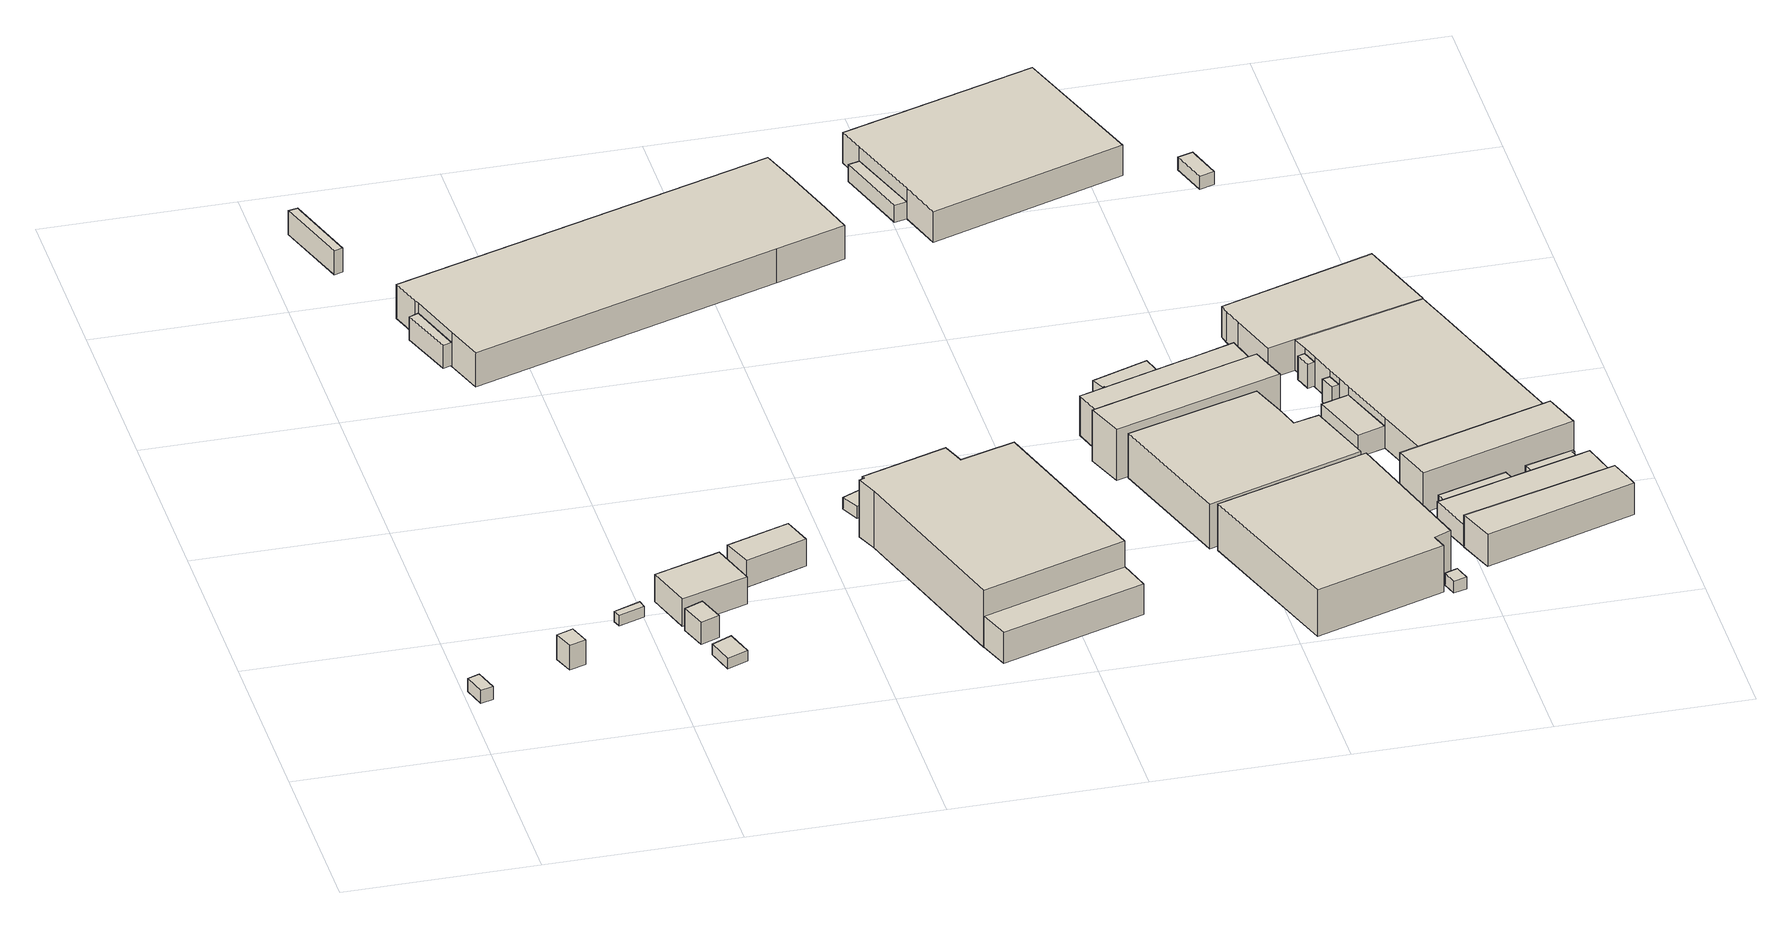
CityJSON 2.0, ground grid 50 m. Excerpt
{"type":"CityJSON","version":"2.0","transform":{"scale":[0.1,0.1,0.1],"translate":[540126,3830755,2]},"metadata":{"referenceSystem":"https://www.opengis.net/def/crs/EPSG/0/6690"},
"CityObjects":{
"building1":{"type":"Building","attributes":{"計測周辺長":19.62,"1/2500図郭":93,"区名":"住之江区","町丁目名称":"南港東３丁目","街区番号":4,"class":"3001","usage":"441","measuredHeight":3.7,"storeysAboveGround":1,"BuildingDetailAttribute.buildingRoofEdgeArea":21.88,"BuildingDetailAttribute.buildingStructureType":"610","BuildingDetailAttribute.buildingStructureOrgType":"2","BuildingDetailAttribute.detailedUsage":"1510","BuildingDetailAttribute.specifiedBuildingCoverageRate":0.6,"BuildingDetailAttribute.surveyYear":2017,"BuildingTsunamiRiskAttribute.description":"1","BuildingTsunamiRiskAttribute.rank":"1","BuildingTsunamiRiskAttribute.depth":0.12,"BuildingHighTideRiskAttribute.description":"1","BuildingHighTideRiskAttribute.rank":"2","BuildingHighTideRiskAttribute.depth":2.57,"BuildingIDAttribute.prefecture":"27","BuildingIDAttribute.city":"27125"},"geometry":[{"type":"Solid","lod":"1","boundaries":[[[[0,1,2,3]],[[2,4,5,3]],[[1,6,4,2]],[[0,7,6,1]],[[3,5,7,0]],[[4,6,7,5]]]]}]},
"building2":{"type":"Building","attributes":{"計測周辺長":20.81,"1/2500図郭":93,"区名":"住之江区","町丁目名称":"南港東３丁目","街区番号":4,"class":"3001","usage":"441","measuredHeight":7,"storeysAboveGround":1,"BuildingDetailAttribute.buildingRoofEdgeArea":26.73,"BuildingDetailAttribute.buildingStructureType":"610","BuildingDetailAttribute.buildingStructureOrgType":"2","BuildingDetailAttribute.detailedUsage":"1510","BuildingDetailAttribute.specifiedBuildingCoverageRate":0.6,"BuildingDetailAttribute.surveyYear":2017,"BuildingTsunamiRiskAttribute.description":"1","BuildingTsunamiRiskAttribute.rank":"1","BuildingTsunamiRiskAttribute.depth":0.14,"BuildingHighTideRiskAttribute.description":"1","BuildingHighTideRiskAttribute.rank":"2","BuildingHighTideRiskAttribute.depth":2.58,"BuildingIDAttribute.prefecture":"27","BuildingIDAttribute.city":"27125"},"geometry":[{"type":"Solid","lod":"1","boundaries":[[[[8,9,10,11]],[[10,12,13,11]],[[9,14,12,10]],[[8,15,14,9]],[[11,13,15,8]],[[12,14,15,13]]]]}]},
"building3":{"type":"Building","attributes":{"計測周辺長":18.99,"1/2500図郭":93,"区名":"住之江区","町丁目名称":"南港東３丁目","街区番号":4,"class":"3001","usage":"441","storeysAboveGround":1,"BuildingDetailAttribute.buildingRoofEdgeArea":16.09,"BuildingDetailAttribute.buildingStructureType":"610","BuildingDetailAttribute.buildingStructureOrgType":"2","BuildingDetailAttribute.detailedUsage":"1510","BuildingDetailAttribute.specifiedBuildingCoverageRate":0.6,"BuildingDetailAttribute.surveyYear":2017,"BuildingTsunamiRiskAttribute.description":"1","BuildingTsunamiRiskAttribute.rank":"1","BuildingTsunamiRiskAttribute.depth":0.01,"BuildingHighTideRiskAttribute.description":"1","BuildingHighTideRiskAttribute.rank":"2","BuildingHighTideRiskAttribute.depth":2.47,"BuildingIDAttribute.prefecture":"27","BuildingIDAttribute.city":"27125"},"geometry":[{"type":"Solid","lod":"1","boundaries":[[[[16,17,18,19]],[[18,20,21,19]],[[17,22,20,18]],[[16,23,22,17]],[[19,21,23,16]],[[20,22,23,21]]]]}]},
"building4":{"type":"Building","attributes":{"計測周辺長":25.62,"1/2500図郭":93,"区名":"住之江区","町丁目名称":"南港東３丁目","街区番号":4,"class":"3001","usage":"441","measuredHeight":6.3,"storeysAboveGround":1,"BuildingDetailAttribute.buildingRoofEdgeArea":39.82,"BuildingDetailAttribute.buildingStructureType":"610","BuildingDetailAttribute.buildingStructureOrgType":"2","BuildingDetailAttribute.detailedUsage":"1520","BuildingDetailAttribute.specifiedBuildingCoverageRate":0.6,"BuildingDetailAttribute.surveyYear":2017,"BuildingTsunamiRiskAttribute.description":"1","BuildingTsunamiRiskAttribute.rank":"1","BuildingTsunamiRiskAttribute.depth":0.02,"BuildingHighTideRiskAttribute.description":"1","BuildingHighTideRiskAttribute.rank":"2","BuildingHighTideRiskAttribute.depth":2.33,"BuildingIDAttribute.prefecture":"27","BuildingIDAttribute.city":"27125"},"geometry":[{"type":"Solid","lod":"1","boundaries":[[[[24,25,26,27]],[[26,28,29,27]],[[25,30,28,26]],[[24,31,30,25]],[[27,29,31,24]],[[28,30,31,29]]]]}]},
"building5":{"type":"Building","attributes":{"計測周辺長":26.63,"1/2500図郭":93,"区名":"住之江区","町丁目名称":"南港東３丁目","街区番号":4,"class":"3001","usage":"441","measuredHeight":3,"storeysAboveGround":1,"BuildingDetailAttribute.buildingRoofEdgeArea":43.34,"BuildingDetailAttribute.buildingStructureType":"610","BuildingDetailAttribute.buildingStructureOrgType":"2","BuildingDetailAttribute.detailedUsage":"1520","BuildingDetailAttribute.specifiedBuildingCoverageRate":0.6,"BuildingDetailAttribute.surveyYear":2017,"BuildingHighTideRiskAttribute.description":"1","BuildingHighTideRiskAttribute.rank":"2","BuildingHighTideRiskAttribute.depth":2.16,"BuildingIDAttribute.prefecture":"27","BuildingIDAttribute.city":"27125"},"geometry":[{"type":"Solid","lod":"1","boundaries":[[[[32,33,34,35]],[[34,36,37,35]],[[33,38,36,34]],[[32,39,38,33]],[[35,37,39,32]],[[36,38,39,37]]]]}]},
"building6":{"type":"Building","attributes":{"計測周辺長":46.52,"1/2500図郭":84,"区名":"住之江区","町丁目名称":"南港東４丁目","街区番号":10,"class":"3003","usage":"431","measuredHeight":6.8,"storeysAboveGround":2,"BuildingDetailAttribute.buildingRoofEdgeArea":51.03,"BuildingDetailAttribute.buildingStructureType":"610","BuildingDetailAttribute.buildingStructureOrgType":"2","BuildingDetailAttribute.detailedUsage":"1720","BuildingDetailAttribute.specifiedBuildingCoverageRate":0.6,"BuildingDetailAttribute.surveyYear":2017,"BuildingTsunamiRiskAttribute.description":"1","BuildingTsunamiRiskAttribute.rank":"2","BuildingTsunamiRiskAttribute.depth":0.76,"BuildingHighTideRiskAttribute.description":"1","BuildingHighTideRiskAttribute.rank":"3","BuildingHighTideRiskAttribute.depth":3.53,"BuildingIDAttribute.prefecture":"27","BuildingIDAttribute.city":"27125"},"geometry":[{"type":"Solid","lod":"1","boundaries":[[[[40,41,42,43]],[[42,44,45,43]],[[41,46,44,42]],[[40,47,46,41]],[[43,45,47,40]],[[44,46,47,45]]]]}]},
"building7":{"type":"Building","attributes":{"計測周辺長":62.3,"1/2500図郭":93,"区名":"住之江区","町丁目名称":"南港東３丁目","街区番号":4,"class":"3001","usage":"441","measuredHeight":7.8,"storeysAboveGround":2,"BuildingDetailAttribute.buildingRoofEdgeArea":234.89,"BuildingDetailAttribute.buildingStructureType":"610","BuildingDetailAttribute.buildingStructureOrgType":"2","BuildingDetailAttribute.detailedUsage":"1520","BuildingDetailAttribute.specifiedBuildingCoverageRate":0.6,"BuildingDetailAttribute.surveyYear":2017,"BuildingTsunamiRiskAttribute.description":"1","BuildingTsunamiRiskAttribute.rank":"1","BuildingTsunamiRiskAttribute.depth":0.07,"BuildingHighTideRiskAttribute.description":"1","BuildingHighTideRiskAttribute.rank":"2","BuildingHighTideRiskAttribute.depth":2.23,"BuildingIDAttribute.prefecture":"27","BuildingIDAttribute.city":"27125"},"geometry":[{"type":"Solid","lod":"1","boundaries":[[[[48,49,50,51]],[[50,52,53,51]],[[49,54,52,50]],[[48,55,54,49]],[[51,53,55,48]],[[52,54,55,53]]]]}]},
"building8":{"type":"Building","attributes":{"計測周辺長":35.27,"1/2500図郭":93,"区名":"住之江区","町丁目名称":"南港東４丁目","街区番号":10,"class":"3003","usage":"431","measuredHeight":6.7,"storeysAboveGround":2,"BuildingDetailAttribute.buildingRoofEdgeArea":38.19,"BuildingDetailAttribute.buildingStructureType":"610","BuildingDetailAttribute.buildingStructureOrgType":"2","BuildingDetailAttribute.detailedUsage":"1720","BuildingDetailAttribute.specifiedBuildingCoverageRate":0.6,"BuildingDetailAttribute.surveyYear":2017,"BuildingTsunamiRiskAttribute.description":"1","BuildingTsunamiRiskAttribute.rank":"1","BuildingTsunamiRiskAttribute.depth":0.2,"BuildingHighTideRiskAttribute.description":"1","BuildingHighTideRiskAttribute.rank":"2","BuildingHighTideRiskAttribute.depth":2.97,"BuildingIDAttribute.prefecture":"27","BuildingIDAttribute.city":"27125"},"geometry":[{"type":"Solid","lod":"1","boundaries":[[[[56,57,58,59]],[[58,60,61,59]],[[57,62,60,58]],[[56,63,62,57]],[[59,61,63,56]],[[60,62,63,61]]]]}]},
"building9":{"type":"Building","attributes":{"計測周辺長":50.91,"1/2500図郭":93,"区名":"住之江区","町丁目名称":"南港東３丁目","街区番号":4,"class":"3001","usage":"401","measuredHeight":7.7,"storeysAboveGround":2,"BuildingDetailAttribute.buildingRoofEdgeArea":141.34,"BuildingDetailAttribute.buildingStructureType":"610","BuildingDetailAttribute.buildingStructureOrgType":"2","BuildingDetailAttribute.detailedUsage":"1310","BuildingDetailAttribute.specifiedBuildingCoverageRate":0.6,"BuildingDetailAttribute.surveyYear":2017,"BuildingTsunamiRiskAttribute.description":"1","BuildingTsunamiRiskAttribute.rank":"1","BuildingTsunamiRiskAttribute.depth":0.14,"BuildingHighTideRiskAttribute.description":"1","BuildingHighTideRiskAttribute.rank":"2","BuildingHighTideRiskAttribute.depth":2.24,"BuildingIDAttribute.prefecture":"27","BuildingIDAttribute.city":"27125"},"geometry":[{"type":"Solid","lod":"1","boundaries":[[[[64,65,66,67]],[[66,68,69,67]],[[65,70,68,66]],[[64,71,70,65]],[[67,69,71,64]],[[68,70,71,69]]]]}]},
"building10":{"type":"Building","attributes":{"計測周辺長":281.01,"1/2500図郭":84,"区名":"住之江区","町丁目名称":"南港東４丁目","街区番号":10,"class":"3001","usage":"431","measuredHeight":9.7,"storeysAboveGround":1,"BuildingDetailAttribute.buildingRoofEdgeArea":3737.07,"BuildingDetailAttribute.buildingStructureType":"610","BuildingDetailAttribute.buildingStructureOrgType":"2","BuildingDetailAttribute.detailedUsage":"1720","BuildingDetailAttribute.specifiedBuildingCoverageRate":0.6,"BuildingDetailAttribute.surveyYear":2017,"BuildingTsunamiRiskAttribute.description":"1","BuildingTsunamiRiskAttribute.rank":"1","BuildingTsunamiRiskAttribute.depth":0.11,"BuildingHighTideRiskAttribute.description":"1","BuildingHighTideRiskAttribute.rank":"3","BuildingHighTideRiskAttribute.depth":3.16,"BuildingIDAttribute.prefecture":"27","BuildingIDAttribute.city":"27125"},"geometry":[{"type":"Solid","lod":"1","boundaries":[[[[72,73,74,75,76,77,78,79,80,81]],[[80,82,83,81]],[[79,84,82,80]],[[78,85,84,79]],[[77,86,85,78]],[[76,87,86,77]],[[75,88,87,76]],[[74,89,88,75]],[[73,90,89,74]],[[72,91,90,73]],[[81,83,91,72]],[[82,84,85,86,87,88,89,90,91,83]]]]}]},
"building11":{"type":"Building","attributes":{"class":"3001","measuredHeight":3.4,"BuildingDetailAttribute.specifiedBuildingCoverageRate":0.6,"BuildingDetailAttribute.surveyYear":2017,"BuildingTsunamiRiskAttribute.description":"1","BuildingTsunamiRiskAttribute.rank":"1","BuildingTsunamiRiskAttribute.depth":0.49,"BuildingHighTideRiskAttribute.description":"1","BuildingHighTideRiskAttribute.rank":"2","BuildingHighTideRiskAttribute.depth":2.73,"BuildingIDAttribute.prefecture":"27","BuildingIDAttribute.city":"27125"},"geometry":[{"type":"Solid","lod":"1","boundaries":[[[[92,93,94,95,96,97]],[[96,98,99,97]],[[95,100,98,96]],[[94,101,100,95]],[[93,102,101,94]],[[92,103,102,93]],[[97,99,103,92]],[[98,100,101,102,103,99]]]]}]},
"building12":{"type":"Building","attributes":{"計測周辺長":195.64,"1/2500図郭":93,"区名":"住之江区","町丁目名称":"南港東３丁目","街区番号":3,"class":"3001","usage":"441","measuredHeight":16.2,"storeysAboveGround":1,"BuildingDetailAttribute.buildingRoofEdgeArea":2218.72,"BuildingDetailAttribute.buildingStructureType":"610","BuildingDetailAttribute.buildingStructureOrgType":"2","BuildingDetailAttribute.detailedUsage":"1520","BuildingDetailAttribute.specifiedBuildingCoverageRate":0.6,"BuildingDetailAttribute.surveyYear":2017,"BuildingTsunamiRiskAttribute.description":"1","BuildingTsunamiRiskAttribute.rank":"1","BuildingTsunamiRiskAttribute.depth":0.09,"BuildingHighTideRiskAttribute.description":"1","BuildingHighTideRiskAttribute.rank":"2","BuildingHighTideRiskAttribute.depth":2.43,"BuildingIDAttribute.prefecture":"27","BuildingIDAttribute.city":"27125"},"geometry":[{"type":"Solid","lod":"1","boundaries":[[[[104,105,106,107,108,109,110,111,112]],[[111,113,114,112]],[[110,115,113,111]],[[109,116,115,110]],[[108,117,116,109]],[[107,118,117,108]],[[106,119,118,107]],[[105,120,119,106]],[[104,121,120,105]],[[112,114,121,104]],[[113,115,116,117,118,119,120,121,114]]]]}]},
"building13":{"type":"Building","attributes":{"計測周辺長":97.72,"1/2500図郭":93,"区名":"住之江区","町丁目名称":"南港東３丁目","街区番号":3,"class":"3003","usage":"441","measuredHeight":8.7,"storeysAboveGround":1,"BuildingDetailAttribute.buildingRoofEdgeArea":351.78,"BuildingDetailAttribute.buildingStructureType":"610","BuildingDetailAttribute.buildingStructureOrgType":"2","BuildingDetailAttribute.detailedUsage":"1520","BuildingDetailAttribute.specifiedBuildingCoverageRate":0.6,"BuildingDetailAttribute.surveyYear":2017,"BuildingTsunamiRiskAttribute.description":"1","BuildingTsunamiRiskAttribute.rank":"1","BuildingTsunamiRiskAttribute.depth":0.13,"BuildingHighTideRiskAttribute.description":"1","BuildingHighTideRiskAttribute.rank":"2","BuildingHighTideRiskAttribute.depth":2.49,"BuildingIDAttribute.prefecture":"27","BuildingIDAttribute.city":"27125"},"geometry":[{"type":"Solid","lod":"1","boundaries":[[[[122,123,124,125]],[[124,126,127,125]],[[123,128,126,124]],[[122,129,128,123]],[[125,127,129,122]],[[126,128,129,127]]]]}]},
"building14":{"type":"Building","attributes":{"計測周辺長":35.56,"1/2500図郭":84,"区名":"住之江区","町丁目名称":"南港東４丁目","街区番号":10,"class":"3003","usage":"431","measuredHeight":6.2,"storeysAboveGround":2,"BuildingDetailAttribute.buildingRoofEdgeArea":31.59,"BuildingDetailAttribute.buildingStructureType":"610","BuildingDetailAttribute.buildingStructureOrgType":"2","BuildingDetailAttribute.detailedUsage":"1720","BuildingDetailAttribute.specifiedBuildingCoverageRate":0.6,"BuildingDetailAttribute.surveyYear":2017,"BuildingTsunamiRiskAttribute.description":"1","BuildingTsunamiRiskAttribute.rank":"1","BuildingTsunamiRiskAttribute.depth":0.21,"BuildingHighTideRiskAttribute.description":"1","BuildingHighTideRiskAttribute.rank":"2","BuildingHighTideRiskAttribute.depth":2.44,"BuildingIDAttribute.prefecture":"27","BuildingIDAttribute.city":"27125"},"geometry":[{"type":"Solid","lod":"1","boundaries":[[[[130,131,132,133]],[[132,134,135,133]],[[131,136,134,132]],[[130,137,136,131]],[[133,135,137,130]],[[134,136,137,135]]]]}]},
"building15":{"type":"Building","attributes":{"計測周辺長":48.89,"1/2500図郭":84,"区名":"住之江区","町丁目名称":"南港東４丁目","街区番号":10,"class":"3003","usage":"431","measuredHeight":4.8,"storeysAboveGround":1,"BuildingDetailAttribute.buildingRoofEdgeArea":68.06,"BuildingDetailAttribute.buildingStructureType":"610","BuildingDetailAttribute.buildingStructureOrgType":"2","BuildingDetailAttribute.detailedUsage":"1720","BuildingDetailAttribute.specifiedBuildingCoverageRate":0.6,"BuildingDetailAttribute.surveyYear":2017,"BuildingTsunamiRiskAttribute.description":"1","BuildingTsunamiRiskAttribute.rank":"1","BuildingTsunamiRiskAttribute.depth":0.36,"BuildingHighTideRiskAttribute.description":"1","BuildingHighTideRiskAttribute.rank":"2","BuildingHighTideRiskAttribute.depth":2.46,"BuildingIDAttribute.prefecture":"27","BuildingIDAttribute.city":"27125"},"geometry":[{"type":"Solid","lod":"1","boundaries":[[[[138,139,140,141]],[[140,142,143,141]],[[139,144,142,140]],[[138,145,144,139]],[[141,143,145,138]],[[142,144,145,143]]]]}]},
"building16":{"type":"Building","attributes":{"計測周辺長":46.51,"1/2500図郭":93,"区名":"住之江区","町丁目名称":"南港東３丁目","街区番号":2,"class":"3001","usage":"402","measuredHeight":7.6,"storeysAboveGround":2,"BuildingDetailAttribute.buildingRoofEdgeArea":117.84,"BuildingDetailAttribute.buildingStructureType":"610","BuildingDetailAttribute.buildingStructureOrgType":"2","BuildingDetailAttribute.detailedUsage":"1240","BuildingDetailAttribute.specifiedBuildingCoverageRate":0.6,"BuildingDetailAttribute.surveyYear":2017,"BuildingTsunamiRiskAttribute.description":"1","BuildingTsunamiRiskAttribute.rank":"1","BuildingTsunamiRiskAttribute.depth":0.14,"BuildingHighTideRiskAttribute.description":"1","BuildingHighTideRiskAttribute.rank":"2","BuildingHighTideRiskAttribute.depth":2.32,"BuildingIDAttribute.prefecture":"27","BuildingIDAttribute.city":"27125"},"geometry":[{"type":"Solid","lod":"1","boundaries":[[[[146,147,148,149,150,151]],[[150,152,153,151]],[[149,154,152,150]],[[148,155,154,149]],[[147,156,155,148]],[[146,157,156,147]],[[151,153,157,146]],[[152,154,155,156,157,153]]]]}]},
"building17":{"type":"Building","attributes":{"計測周辺長":113.42,"1/2500図郭":93,"区名":"住之江区","町丁目名称":"南港東３丁目","街区番号":2,"class":"3001","usage":"441","measuredHeight":14.6,"storeysAboveGround":1,"BuildingDetailAttribute.buildingRoofEdgeArea":482.72,"BuildingDetailAttribute.buildingStructureType":"610","BuildingDetailAttribute.buildingStructureOrgType":"2","BuildingDetailAttribute.detailedUsage":"1520","BuildingDetailAttribute.specifiedBuildingCoverageRate":0.6,"BuildingDetailAttribute.surveyYear":2017,"BuildingTsunamiRiskAttribute.description":"1","BuildingTsunamiRiskAttribute.rank":"2","BuildingTsunamiRiskAttribute.depth":0.6,"BuildingHighTideRiskAttribute.description":"1","BuildingHighTideRiskAttribute.rank":"2","BuildingHighTideRiskAttribute.depth":2.77,"BuildingIDAttribute.prefecture":"27","BuildingIDAttribute.city":"27125"},"geometry":[{"type":"Solid","lod":"1","boundaries":[[[[158,159,160,161]],[[160,162,163,161]],[[159,164,162,160]],[[158,165,164,159]],[[161,163,165,158]],[[162,164,165,163]]]]}]},
"building18":{"type":"Building","attributes":{"計測周辺長":108.02,"1/2500図郭":93,"区名":"住之江区","町丁目名称":"南港東３丁目","街区番号":2,"class":"3001","usage":"441","measuredHeight":11.2,"storeysAboveGround":1,"BuildingDetailAttribute.buildingRoofEdgeArea":457.38,"BuildingDetailAttribute.buildingStructureType":"610","BuildingDetailAttribute.buildingStructureOrgType":"2","BuildingDetailAttribute.detailedUsage":"1520","BuildingDetailAttribute.specifiedBuildingCoverageRate":0.6,"BuildingDetailAttribute.surveyYear":2017,"BuildingTsunamiRiskAttribute.description":"1","BuildingTsunamiRiskAttribute.rank":"1","BuildingTsunamiRiskAttribute.depth":0.36,"BuildingHighTideRiskAttribute.description":"1","BuildingHighTideRiskAttribute.rank":"2","BuildingHighTideRiskAttribute.depth":2.53,"BuildingIDAttribute.prefecture":"27","BuildingIDAttribute.city":"27125"},"geometry":[{"type":"Solid","lod":"1","boundaries":[[[[166,167,168,169,170,171]],[[170,172,173,171]],[[169,174,172,170]],[[168,175,174,169]],[[167,176,175,168]],[[166,177,176,167]],[[171,173,177,166]],[[172,174,175,176,177,173]]]]}]},
"building19":{"type":"Building","attributes":{"計測周辺長":125.4,"1/2500図郭":93,"区名":"住之江区","町丁目名称":"南港東３丁目","街区番号":2,"class":"3001","usage":"441","measuredHeight":12.6,"storeysAboveGround":1,"BuildingDetailAttribute.buildingRoofEdgeArea":849.1,"BuildingDetailAttribute.buildingStructureType":"610","BuildingDetailAttribute.buildingStructureOrgType":"2","BuildingDetailAttribute.detailedUsage":"1520","BuildingDetailAttribute.specifiedBuildingCoverageRate":0.6,"BuildingDetailAttribute.surveyYear":2017,"BuildingTsunamiRiskAttribute.description":"1","BuildingTsunamiRiskAttribute.rank":"1","BuildingTsunamiRiskAttribute.depth":0.31,"BuildingHighTideRiskAttribute.description":"1","BuildingHighTideRiskAttribute.rank":"2","BuildingHighTideRiskAttribute.depth":2.5,"BuildingIDAttribute.prefecture":"27","BuildingIDAttribute.city":"27125"},"geometry":[{"type":"Solid","lod":"1","boundaries":[[[[178,179,180,181,182,183,184]],[[183,185,186,184]],[[182,187,185,183]],[[181,188,187,182]],[[180,189,188,181]],[[179,190,189,180]],[[178,191,190,179]],[[184,186,191,178]],[[185,187,188,189,190,191,186]]]]}]},
"building20":{"type":"Building","attributes":{"計測周辺長":171.78,"1/2500図郭":93,"区名":"住之江区","町丁目名称":"南港東３丁目","街区番号":2,"class":"3001","usage":"441","measuredHeight":13.3,"storeysAboveGround":2,"BuildingDetailAttribute.buildingRoofEdgeArea":1827.34,"BuildingDetailAttribute.buildingStructureType":"610","BuildingDetailAttribute.buildingStructureOrgType":"2","BuildingDetailAttribute.detailedUsage":"1510","BuildingDetailAttribute.specifiedBuildingCoverageRate":0.6,"BuildingDetailAttribute.surveyYear":2017,"BuildingTsunamiRiskAttribute.description":"1","BuildingTsunamiRiskAttribute.rank":"1","BuildingTsunamiRiskAttribute.depth":0.2,"BuildingHighTideRiskAttribute.description":"1","BuildingHighTideRiskAttribute.rank":"2","BuildingHighTideRiskAttribute.depth":2.56,"BuildingIDAttribute.prefecture":"27","BuildingIDAttribute.city":"27125"},"geometry":[{"type":"Solid","lod":"1","boundaries":[[[[192,193,194,195,196,197]],[[196,198,199,197]],[[195,200,198,196]],[[194,201,200,195]],[[193,202,201,194]],[[192,203,202,193]],[[197,199,203,192]],[[198,200,201,202,203,199]]]]}]},
"building21":{"type":"Building","attributes":{"class":"3001","BuildingDetailAttribute.specifiedBuildingCoverageRate":0.6,"BuildingDetailAttribute.surveyYear":2017,"BuildingTsunamiRiskAttribute.description":"1","BuildingTsunamiRiskAttribute.rank":"1","BuildingTsunamiRiskAttribute.depth":0.27,"BuildingHighTideRiskAttribute.description":"1","BuildingHighTideRiskAttribute.rank":"2","BuildingHighTideRiskAttribute.depth":2.42,"BuildingIDAttribute.prefecture":"27","BuildingIDAttribute.city":"27125"},"geometry":[{"type":"Solid","lod":"1","boundaries":[[[[204,205,206,207]],[[206,208,209,207]],[[205,210,208,206]],[[204,211,210,205]],[[207,209,211,204]],[[208,210,211,209]]]]}]},
"building22":{"type":"Building","attributes":{"class":"3001","BuildingDetailAttribute.specifiedBuildingCoverageRate":0.6,"BuildingDetailAttribute.surveyYear":2017,"BuildingTsunamiRiskAttribute.description":"1","BuildingTsunamiRiskAttribute.rank":"1","BuildingTsunamiRiskAttribute.depth":0.33,"BuildingHighTideRiskAttribute.description":"1","BuildingHighTideRiskAttribute.rank":"2","BuildingHighTideRiskAttribute.depth":2.45,"BuildingIDAttribute.prefecture":"27","BuildingIDAttribute.city":"27125"},"geometry":[{"type":"Solid","lod":"1","boundaries":[[[[212,213,214,215]],[[214,216,217,215]],[[213,218,216,214]],[[212,219,218,213]],[[215,217,219,212]],[[216,218,219,217]]]]}]},
"building23":{"type":"Building","attributes":{"class":"3001","BuildingDetailAttribute.specifiedBuildingCoverageRate":0.6,"BuildingDetailAttribute.surveyYear":2017,"BuildingTsunamiRiskAttribute.description":"1","BuildingTsunamiRiskAttribute.rank":"1","BuildingTsunamiRiskAttribute.depth":0.39,"BuildingHighTideRiskAttribute.description":"1","BuildingHighTideRiskAttribute.rank":"2","BuildingHighTideRiskAttribute.depth":2.5,"BuildingIDAttribute.prefecture":"27","BuildingIDAttribute.city":"27125"},"geometry":[{"type":"Solid","lod":"1","boundaries":[[[[220,221,222,223]],[[222,224,225,223]],[[221,226,224,222]],[[220,227,226,221]],[[223,225,227,220]],[[224,226,227,225]]]]}]},
"building24":{"type":"Building","attributes":{"計測周辺長":189.27,"1/2500図郭":84,"区名":"住之江区","町丁目名称":"南港東４丁目","街区番号":10,"class":"3001","usage":"431","measuredHeight":8.8,"storeysAboveGround":1,"BuildingDetailAttribute.buildingRoofEdgeArea":2193.26,"BuildingDetailAttribute.buildingStructureType":"610","BuildingDetailAttribute.buildingStructureOrgType":"2","BuildingDetailAttribute.detailedUsage":"1720","BuildingDetailAttribute.specifiedBuildingCoverageRate":0.6,"BuildingDetailAttribute.surveyYear":2017,"BuildingTsunamiRiskAttribute.description":"1","BuildingTsunamiRiskAttribute.rank":"2","BuildingTsunamiRiskAttribute.depth":0.61,"BuildingHighTideRiskAttribute.description":"1","BuildingHighTideRiskAttribute.rank":"2","BuildingHighTideRiskAttribute.depth":2.5,"BuildingIDAttribute.prefecture":"27","BuildingIDAttribute.city":"27125"},"geometry":[{"type":"Solid","lod":"1","boundaries":[[[[228,229,230,231,138,141]],[[138,232,233,141]],[[231,234,232,138]],[[230,235,234,231]],[[229,236,235,230]],[[228,237,236,229]],[[141,233,237,228]],[[232,234,235,236,237,233]]]]}]},
"building25":{"type":"Building","attributes":{"計測周辺長":26.12,"1/2500図郭":93,"区名":"住之江区","町丁目名称":"南港東３丁目","街区番号":2,"class":"3001","usage":"441","measuredHeight":5.1,"storeysAboveGround":1,"BuildingDetailAttribute.buildingRoofEdgeArea":42.5,"BuildingDetailAttribute.buildingStructureType":"610","BuildingDetailAttribute.buildingStructureOrgType":"2","BuildingDetailAttribute.detailedUsage":"1520","BuildingDetailAttribute.specifiedBuildingCoverageRate":0.6,"BuildingDetailAttribute.surveyYear":2017,"BuildingTsunamiRiskAttribute.description":"1","BuildingTsunamiRiskAttribute.rank":"1","BuildingTsunamiRiskAttribute.depth":0.42,"BuildingHighTideRiskAttribute.description":"1","BuildingHighTideRiskAttribute.rank":"2","BuildingHighTideRiskAttribute.depth":2.54,"BuildingIDAttribute.prefecture":"27","BuildingIDAttribute.city":"27125"},"geometry":[{"type":"Solid","lod":"1","boundaries":[[[[238,239,240,241]],[[240,242,243,241]],[[239,244,242,240]],[[238,245,244,239]],[[241,243,245,238]],[[242,244,245,243]]]]}]},
"building26":{"type":"Building","attributes":{"計測周辺長":17.25,"1/2500図郭":93,"区名":"住之江区","町丁目名称":"南港東３丁目","街区番号":2,"class":"3001","usage":"441","measuredHeight":3,"storeysAboveGround":1,"BuildingDetailAttribute.buildingRoofEdgeArea":18.38,"BuildingDetailAttribute.buildingStructureType":"610","BuildingDetailAttribute.buildingStructureOrgType":"2","BuildingDetailAttribute.detailedUsage":"1520","BuildingDetailAttribute.specifiedBuildingCoverageRate":0.6,"BuildingDetailAttribute.surveyYear":2017,"BuildingTsunamiRiskAttribute.description":"1","BuildingTsunamiRiskAttribute.rank":"1","BuildingTsunamiRiskAttribute.depth":0.39,"BuildingHighTideRiskAttribute.description":"1","BuildingHighTideRiskAttribute.rank":"2","BuildingHighTideRiskAttribute.depth":2.5,"BuildingIDAttribute.prefecture":"27","BuildingIDAttribute.city":"27125"},"geometry":[{"type":"Solid","lod":"1","boundaries":[[[[246,247,248,249]],[[248,250,251,249]],[[247,252,250,248]],[[246,253,252,247]],[[249,251,253,246]],[[250,252,253,251]]]]}]},
"building27":{"type":"Building","attributes":{"計測周辺長":15.98,"1/2500図郭":93,"区名":"住之江区","町丁目名称":"南港東３丁目","街区番号":2,"class":"3001","usage":"441","measuredHeight":3.4,"storeysAboveGround":1,"BuildingDetailAttribute.buildingRoofEdgeArea":15.84,"BuildingDetailAttribute.buildingStructureType":"610","BuildingDetailAttribute.buildingStructureOrgType":"2","BuildingDetailAttribute.detailedUsage":"1510","BuildingDetailAttribute.specifiedBuildingCoverageRate":0.6,"BuildingDetailAttribute.surveyYear":2017,"BuildingTsunamiRiskAttribute.description":"1","BuildingTsunamiRiskAttribute.rank":"1","BuildingTsunamiRiskAttribute.depth":0.37,"BuildingHighTideRiskAttribute.description":"1","BuildingHighTideRiskAttribute.rank":"2","BuildingHighTideRiskAttribute.depth":2.54,"BuildingIDAttribute.prefecture":"27","BuildingIDAttribute.city":"27125"},"geometry":[{"type":"Solid","lod":"1","boundaries":[[[[254,255,256,257]],[[256,258,259,257]],[[255,260,258,256]],[[254,261,260,255]],[[257,259,261,254]],[[258,260,261,259]]]]}]},
"building28":{"type":"Building","attributes":{"計測周辺長":118.72,"1/2500図郭":93,"区名":"住之江区","町丁目名称":"南港東３丁目","街区番号":2,"class":"3003","usage":"441","measuredHeight":6.3,"storeysAboveGround":1,"BuildingDetailAttribute.buildingRoofEdgeArea":696.17,"BuildingDetailAttribute.buildingStructureType":"610","BuildingDetailAttribute.buildingStructureOrgType":"2","BuildingDetailAttribute.detailedUsage":"1510","BuildingDetailAttribute.specifiedBuildingCoverageRate":0.6,"BuildingDetailAttribute.surveyYear":2017,"BuildingTsunamiRiskAttribute.description":"1","BuildingTsunamiRiskAttribute.rank":"1","BuildingTsunamiRiskAttribute.depth":0.44,"BuildingHighTideRiskAttribute.description":"1","BuildingHighTideRiskAttribute.rank":"2","BuildingHighTideRiskAttribute.depth":2.54,"BuildingIDAttribute.prefecture":"27","BuildingIDAttribute.city":"27125"},"geometry":[{"type":"Solid","lod":"1","boundaries":[[[[262,263,264,265]],[[264,266,267,265]],[[263,268,266,264]],[[262,269,268,263]],[[265,267,269,262]],[[266,268,269,267]]]]}]},
"building29":{"type":"Building","attributes":{"class":"3003","measuredHeight":6.8,"BuildingDetailAttribute.specifiedBuildingCoverageRate":0.6,"BuildingDetailAttribute.surveyYear":2017,"BuildingTsunamiRiskAttribute.description":"1","BuildingTsunamiRiskAttribute.rank":"1","BuildingTsunamiRiskAttribute.depth":0.25,"BuildingHighTideRiskAttribute.description":"1","BuildingHighTideRiskAttribute.rank":"2","BuildingHighTideRiskAttribute.depth":2.35,"BuildingIDAttribute.prefecture":"27","BuildingIDAttribute.city":"27125"},"geometry":[{"type":"Solid","lod":"1","boundaries":[[[[270,271,272,273]],[[272,274,275,273]],[[271,276,274,272]],[[270,277,276,271]],[[273,275,277,270]],[[274,276,277,275]]]]}]},
"building30":{"type":"Building","attributes":{"class":"3003","measuredHeight":6.7,"BuildingDetailAttribute.specifiedBuildingCoverageRate":0.6,"BuildingDetailAttribute.surveyYear":2017,"BuildingTsunamiRiskAttribute.description":"1","BuildingTsunamiRiskAttribute.rank":"1","BuildingTsunamiRiskAttribute.depth":0.35,"BuildingHighTideRiskAttribute.description":"1","BuildingHighTideRiskAttribute.rank":"2","BuildingHighTideRiskAttribute.depth":2.44,"BuildingIDAttribute.prefecture":"27","BuildingIDAttribute.city":"27125"},"geometry":[{"type":"Solid","lod":"1","boundaries":[[[[278,279,280,281]],[[280,282,283,281]],[[279,284,282,280]],[[278,285,284,279]],[[281,283,285,278]],[[282,284,285,283]]]]}]},
"building31":{"type":"Building","attributes":{"class":"3003","measuredHeight":5.8,"BuildingDetailAttribute.specifiedBuildingCoverageRate":0.6,"BuildingDetailAttribute.surveyYear":2017,"BuildingTsunamiRiskAttribute.description":"1","BuildingTsunamiRiskAttribute.rank":"1","BuildingTsunamiRiskAttribute.depth":0.28,"BuildingHighTideRiskAttribute.description":"1","BuildingHighTideRiskAttribute.rank":"2","BuildingHighTideRiskAttribute.depth":2.38,"BuildingIDAttribute.prefecture":"27","BuildingIDAttribute.city":"27125"},"geometry":[{"type":"Solid","lod":"1","boundaries":[[[[286,287,288,289]],[[288,290,291,289]],[[287,292,290,288]],[[286,293,292,287]],[[289,291,293,286]],[[290,292,293,291]]]]}]},
"building32":{"type":"Building","attributes":{"class":"3001","measuredHeight":4,"BuildingDetailAttribute.specifiedBuildingCoverageRate":0.6,"BuildingDetailAttribute.surveyYear":2017,"BuildingTsunamiRiskAttribute.description":"1","BuildingTsunamiRiskAttribute.rank":"1","BuildingTsunamiRiskAttribute.depth":0.24,"BuildingHighTideRiskAttribute.description":"1","BuildingHighTideRiskAttribute.rank":"2","BuildingHighTideRiskAttribute.depth":2.29,"BuildingIDAttribute.prefecture":"27","BuildingIDAttribute.city":"27125"},"geometry":[{"type":"Solid","lod":"1","boundaries":[[[[294,295,296,297]],[[296,298,299,297]],[[295,300,298,296]],[[294,301,300,295]],[[297,299,301,294]],[[298,300,301,299]]]]}]},
"building33":{"type":"Building","attributes":{"計測周辺長":110.45,"1/2500図郭":93,"区名":"住之江区","町丁目名称":"南港東３丁目","街区番号":2,"class":"3001","usage":"441","measuredHeight":8.8,"storeysAboveGround":1,"BuildingDetailAttribute.buildingRoofEdgeArea":514.91,"BuildingDetailAttribute.buildingStructureType":"610","BuildingDetailAttribute.buildingStructureOrgType":"2","BuildingDetailAttribute.detailedUsage":"1510","BuildingDetailAttribute.specifiedBuildingCoverageRate":0.6,"BuildingDetailAttribute.surveyYear":2017,"BuildingTsunamiRiskAttribute.description":"1","BuildingTsunamiRiskAttribute.rank":"1","BuildingTsunamiRiskAttribute.depth":0.39,"BuildingHighTideRiskAttribute.description":"1","BuildingHighTideRiskAttribute.rank":"2","BuildingHighTideRiskAttribute.depth":2.39,"BuildingIDAttribute.prefecture":"27","BuildingIDAttribute.city":"27125"},"geometry":[{"type":"Solid","lod":"1","boundaries":[[[[302,303,304,305,306,307,308,309]],[[308,310,311,309]],[[307,312,310,308]],[[306,313,312,307]],[[305,314,313,306]],[[304,315,314,305]],[[303,316,315,304]],[[302,317,316,303]],[[309,311,317,302]],[[310,312,313,314,315,316,317,311]]]]}]},
"building34":{"type":"Building","attributes":{"計測周辺長":120,"1/2500図郭":93,"区名":"住之江区","町丁目名称":"南港東３丁目","街区番号":2,"class":"3001","usage":"441","measuredHeight":11.6,"storeysAboveGround":1,"BuildingDetailAttribute.buildingRoofEdgeArea":629.4,"BuildingDetailAttribute.buildingStructureType":"610","BuildingDetailAttribute.buildingStructureOrgType":"2","BuildingDetailAttribute.detailedUsage":"1510","BuildingDetailAttribute.specifiedBuildingCoverageRate":0.6,"BuildingDetailAttribute.surveyYear":2017,"BuildingTsunamiRiskAttribute.description":"1","BuildingTsunamiRiskAttribute.rank":"1","BuildingTsunamiRiskAttribute.depth":0.28,"BuildingHighTideRiskAttribute.description":"1","BuildingHighTideRiskAttribute.rank":"2","BuildingHighTideRiskAttribute.depth":2.33,"BuildingIDAttribute.prefecture":"27","BuildingIDAttribute.city":"27125"},"geometry":[{"type":"Solid","lod":"1","boundaries":[[[[318,319,320,321]],[[320,322,323,321]],[[319,324,322,320]],[[318,325,324,319]],[[321,323,325,318]],[[322,324,325,323]]]]}]},
"building35":{"type":"Building","attributes":{"計測周辺長":109.27,"1/2500図郭":93,"区名":"住之江区","町丁目名称":"南港東３丁目","街区番号":2,"class":"3001","usage":"441","measuredHeight":6.4,"storeysAboveGround":1,"BuildingDetailAttribute.buildingRoofEdgeArea":508.54,"BuildingDetailAttribute.buildingStructureType":"610","BuildingDetailAttribute.buildingStructureOrgType":"2","BuildingDetailAttribute.detailedUsage":"1510","BuildingDetailAttribute.specifiedBuildingCoverageRate":0.6,"BuildingDetailAttribute.surveyYear":2017,"BuildingTsunamiRiskAttribute.description":"1","BuildingTsunamiRiskAttribute.rank":"1","BuildingTsunamiRiskAttribute.depth":0.19,"BuildingHighTideRiskAttribute.description":"1","BuildingHighTideRiskAttribute.rank":"2","BuildingHighTideRiskAttribute.depth":2.25,"BuildingIDAttribute.prefecture":"27","BuildingIDAttribute.city":"27125"},"geometry":[{"type":"Solid","lod":"1","boundaries":[[[[326,327,328,329]],[[328,330,331,329]],[[327,332,330,328]],[[326,333,332,327]],[[329,331,333,326]],[[330,332,333,331]]]]}]},
"building36":{"type":"Building","attributes":{"計測周辺長":103.3,"1/2500図郭":93,"区名":"住之江区","町丁目名称":"南港東３丁目","街区番号":2,"class":"3001","usage":"441","measuredHeight":9.1,"storeysAboveGround":1,"BuildingDetailAttribute.buildingRoofEdgeArea":402.75,"BuildingDetailAttribute.buildingStructureType":"610","BuildingDetailAttribute.buildingStructureOrgType":"2","BuildingDetailAttribute.detailedUsage":"1510","BuildingDetailAttribute.specifiedBuildingCoverageRate":0.6,"BuildingDetailAttribute.surveyYear":2017,"BuildingTsunamiRiskAttribute.description":"1","BuildingTsunamiRiskAttribute.rank":"1","BuildingTsunamiRiskAttribute.depth":0.2,"BuildingHighTideRiskAttribute.description":"1","BuildingHighTideRiskAttribute.rank":"2","BuildingHighTideRiskAttribute.depth":2.15,"BuildingIDAttribute.prefecture":"27","BuildingIDAttribute.city":"27125"},"geometry":[{"type":"Solid","lod":"1","boundaries":[[[[334,335,336,337,338]],[[337,339,340,338]],[[336,341,339,337]],[[335,342,341,336]],[[334,343,342,335]],[[338,340,343,334]],[[339,341,342,343,340]]]]}]},
"building37":{"type":"Building","attributes":{"計測周辺長":118.84,"1/2500図郭":93,"区名":"住之江区","町丁目名称":"南港東３丁目","街区番号":2,"class":"3001","usage":"441","measuredHeight":8.6,"storeysAboveGround":1,"BuildingDetailAttribute.buildingRoofEdgeArea":847.68,"BuildingDetailAttribute.buildingStructureType":"610","BuildingDetailAttribute.buildingStructureOrgType":"2","BuildingDetailAttribute.detailedUsage":"1510","BuildingDetailAttribute.specifiedBuildingCoverageRate":0.6,"BuildingDetailAttribute.surveyYear":2017,"BuildingTsunamiRiskAttribute.description":"1","BuildingTsunamiRiskAttribute.rank":"1","BuildingTsunamiRiskAttribute.depth":0.31,"BuildingHighTideRiskAttribute.description":"1","BuildingHighTideRiskAttribute.rank":"2","BuildingHighTideRiskAttribute.depth":2.37,"BuildingIDAttribute.prefecture":"27","BuildingIDAttribute.city":"27125"},"geometry":[{"type":"Solid","lod":"1","boundaries":[[[[344,345,346,347,348,349,350,351,352,353,354,355,356,357,358,359,360]],[[359,361,362,360]],[[358,363,361,359]],[[357,364,363,358]],[[356,365,364,357]],[[355,366,365,356]],[[354,367,366,355]],[[353,368,367,354]],[[352,369,368,353]],[[351,370,369,352]],[[350,371,370,351]],[[349,372,371,350]],[[348,373,372,349]],[[347,374,373,348]],[[346,375,374,347]],[[345,376,375,346]],[[344,377,376,345]],[[360,362,377,344]],[[361,363,364,365,366,367,368,369,370,371,372,373,374,375,376,377,362]]]]}]},
"building38":{"type":"Building","attributes":{"計測周辺長":28.29,"1/2500図郭":84,"区名":"住之江区","町丁目名称":"南港東４丁目","街区番号":10,"class":"3003","usage":"454","measuredHeight":3.6,"storeysAboveGround":1,"BuildingDetailAttribute.buildingRoofEdgeArea":41.04,"BuildingDetailAttribute.buildingStructureType":"610","BuildingDetailAttribute.buildingStructureOrgType":"2","BuildingDetailAttribute.detailedUsage":"1930","BuildingDetailAttribute.specifiedBuildingCoverageRate":0.6,"BuildingDetailAttribute.surveyYear":2017,"BuildingTsunamiRiskAttribute.description":"1","BuildingTsunamiRiskAttribute.rank":"2","BuildingTsunamiRiskAttribute.depth":0.68,"BuildingHighTideRiskAttribute.description":"1","BuildingHighTideRiskAttribute.rank":"2","BuildingHighTideRiskAttribute.depth":2.72,"BuildingIDAttribute.prefecture":"27","BuildingIDAttribute.city":"27125"},"geometry":[{"type":"Solid","lod":"1","boundaries":[[[[378,379,380,381]],[[380,382,383,381]],[[379,384,382,380]],[[378,385,384,379]],[[381,383,385,378]],[[382,384,385,383]]]]}]},
"building39":{"type":"Building","attributes":{"計測周辺長":36.08,"1/2500図郭":93,"区名":"住之江区","町丁目名称":"南港東３丁目","街区番号":2,"class":"3001","usage":"441","measuredHeight":4.1,"storeysAboveGround":1,"BuildingDetailAttribute.buildingRoofEdgeArea":67.68,"BuildingDetailAttribute.buildingStructureType":"610","BuildingDetailAttribute.buildingStructureOrgType":"2","BuildingDetailAttribute.detailedUsage":"1510","BuildingDetailAttribute.specifiedBuildingCoverageRate":0.6,"BuildingDetailAttribute.surveyYear":2017,"BuildingTsunamiRiskAttribute.description":"1","BuildingTsunamiRiskAttribute.rank":"1","BuildingTsunamiRiskAttribute.depth":0.35,"BuildingHighTideRiskAttribute.description":"1","BuildingHighTideRiskAttribute.rank":"2","BuildingHighTideRiskAttribute.depth":2.31,"BuildingIDAttribute.prefecture":"27","BuildingIDAttribute.city":"27125"},"geometry":[{"type":"Solid","lod":"1","boundaries":[[[[386,387,388,389,390,391,392,393]],[[392,394,395,393]],[[391,396,394,392]],[[390,397,396,391]],[[389,398,397,390]],[[388,399,398,389]],[[387,400,399,388]],[[386,401,400,387]],[[393,395,401,386]],[[394,396,397,398,399,400,401,395]]]]}]},
"building40":{"type":"Building","attributes":{"class":"3003","measuredHeight":5.4,"BuildingDetailAttribute.specifiedBuildingCoverageRate":0.6,"BuildingDetailAttribute.surveyYear":2017,"BuildingTsunamiRiskAttribute.description":"1","BuildingTsunamiRiskAttribute.rank":"2","BuildingTsunamiRiskAttribute.depth":0.75,"BuildingHighTideRiskAttribute.description":"1","BuildingHighTideRiskAttribute.rank":"2","BuildingHighTideRiskAttribute.depth":2.75,"BuildingIDAttribute.prefecture":"27","BuildingIDAttribute.city":"27125"},"geometry":[{"type":"Solid","lod":"1","boundaries":[[[[360,402,403,344]],[[403,404,405,344]],[[402,406,404,403]],[[360,407,406,402]],[[344,405,407,360]],[[404,406,407,405]]]]}]},
"building41":{"type":"Building","attributes":{"class":"3003","measuredHeight":5.5,"BuildingDetailAttribute.specifiedBuildingCoverageRate":0.6,"BuildingDetailAttribute.surveyYear":2017,"BuildingTsunamiRiskAttribute.description":"1","BuildingTsunamiRiskAttribute.rank":"2","BuildingTsunamiRiskAttribute.depth":0.78,"BuildingHighTideRiskAttribute.description":"1","BuildingHighTideRiskAttribute.rank":"2","BuildingHighTideRiskAttribute.depth":2.77,"BuildingIDAttribute.prefecture":"27","BuildingIDAttribute.city":"27125"},"geometry":[{"type":"Solid","lod":"1","boundaries":[[[[345,408,409,346]],[[409,410,411,346]],[[408,412,410,409]],[[345,413,412,408]],[[346,411,413,345]],[[410,412,413,411]]]]}]},
"building42":{"type":"Building","attributes":{"class":"3003","measuredHeight":6.4,"BuildingDetailAttribute.specifiedBuildingCoverageRate":0.6,"BuildingDetailAttribute.surveyYear":2017,"BuildingTsunamiRiskAttribute.description":"1","BuildingTsunamiRiskAttribute.rank":"2","BuildingTsunamiRiskAttribute.depth":0.63,"BuildingHighTideRiskAttribute.description":"1","BuildingHighTideRiskAttribute.rank":"2","BuildingHighTideRiskAttribute.depth":2.62,"BuildingIDAttribute.prefecture":"27","BuildingIDAttribute.city":"27125"},"geometry":[{"type":"Solid","lod":"1","boundaries":[[[[347,414,415,348]],[[415,416,417,348]],[[414,418,416,415]],[[347,419,418,414]],[[348,417,419,347]],[[416,418,419,417]]]]}]}
},
"vertices":[
[9,270,17],[41,282,17],[60,220,17],[27,210,17],[60,220,54],[27,210,54],[41,282,54],[9,270,54],
[250,355,17],[294,371,17],[313,316,17],[269,301,17],[313,316,87],[269,301,87],[294,371,87],[250,355,87],
[424,481,17],[494,507,17],[499,484,17],[432,461,17],[499,484,47],[432,461,47],[494,507,47],[424,481,47],
[578,400,19],[627,421,19],[651,349,19],[601,331,19],[651,349,82],[601,331,82],[627,421,82],[578,400,82],
[616,281,19],[669,306,19],[692,234,19],[637,211,19],[692,234,49],[637,211,49],[669,306,49],[616,281,49],
[168,2141,9],[146,2133,9],[81,2332,9],[106,2337,9],[81,2332,77],[106,2337,77],[146,2133,77],[168,2141,77],
[539,542,18],[713,599,18],[752,477,18],[577,420,18],[752,477,96],[577,420,96],[713,599,96],[539,542,96],
[320,1672,13],[298,1665,13],[249,1807,13],[274,1817,13],[249,1807,79],[274,1817,79],[298,1665,79],[320,1672,79],
[740,629,16],[905,686,16],[930,609,16],[769,552,16],[930,609,93],[769,552,93],[905,686,93],[740,629,93],
[1348,1900,11],[1164,1839,11],[354,1570,11],[320,1672,11],[274,1817,11],[269,1830,11],[243,1909,11],[1242,2234,11],[1273,2142,11],[1322,1987,11],[1273,2142,108],[1322,1987,108],[1242,2234,108],[243,1909,108],[269,1830,108],[274,1817,108],[320,1672,108],[354,1570,108],[1164,1839,108],[1348,1900,108],
[1077,832,14],[1166,875,14],[1163,882,14],[1189,894,14],[1215,840,14],[1100,784,14],[1215,840,48],[1100,784,48],[1189,894,48],[1163,882,48],[1166,875,48],[1077,832,48],
[1085,705,14],[1099,711,14],[1096,719,14],[1321,793,14],[1343,733,14],[1486,777,14],[1638,291,14],[1257,162,14],[1108,648,14],[1257,162,176],[1108,648,176],[1638,291,176],[1486,777,176],[1343,733,176],[1321,793,176],[1096,719,176],[1099,711,176],[1085,705,176],
[1638,291,15],[1664,206,15],[1286,80,15],[1257,162,15],[1286,80,103],[1257,162,103],[1664,206,103],[1638,291,103],
[1339,2000,19],[1322,1987,19],[1273,2142,19],[1293,2144,19],[1273,2142,81],[1293,2144,81],[1322,1987,81],[1339,2000,81],
[1534,2027,17],[1501,2019,17],[1437,2221,17],[1467,2229,17],[1437,2221,65],[1467,2229,65],[1501,2019,65],[1534,2027,65],
[1786,1085,17],[1781,1082,17],[1765,1117,17],[1912,1171,17],[1935,1094,17],[1798,1047,17],[1935,1094,93],[1798,1047,93],[1912,1171,93],[1765,1117,93],[1781,1082,93],[1786,1085,93],
[1707,889,16],[2149,1033,16],[2182,933,16],[1743,792,16],[2182,933,162],[1743,792,162],[2149,1033,162],[1707,889,162],
[2120,1143,16],[2148,1043,16],[1737,904,16],[1706,1006,16],[1990,1100,16],[2007,1105,16],[1990,1100,129],[2007,1105,129],[1706,1006,129],[1737,904,129],[2148,1043,129],[2120,1143,129],
[2295,585,16],[1887,446,16],[1773,797,16],[2117,903,16],[2151,806,16],[2169,746,16],[2236,764,16],[2169,746,143],[2236,764,143],[2151,806,143],[2117,903,143],[1773,797,143],[1887,446,143],[2295,585,143],
[1904,436,16],[2303,567,16],[2417,186,16],[2372,166,16],[2385,126,16],[2044,10,16],[2385,126,149],[2044,10,149],[2372,166,149],[2417,186,149],[2303,567,149],[1904,436,149],
[1990,1100,18],[1979,1134,18],[1996,1140,18],[2007,1105,18],[1996,1140,48],[2007,1105,48],[1979,1134,48],[1990,1100,48],
[1962,1157,18],[2017,1176,18],[2025,1153,18],[1970,1135,18],[2025,1153,48],[1970,1135,48],[2017,1176,48],[1962,1157,48],
[2028,1185,17],[2084,1203,17],[2100,1150,17],[2044,1132,17],[2100,1150,47],[2044,1132,47],[2084,1203,47],[2028,1185,47],
[1444,2301,17],[1954,2468,17],[2081,2085,17],[1570,1910,17],[1534,2027,105],[1467,2229,105],[1570,1910,105],[2081,2085,105],[1954,2468,105],[1444,2301,105],
[2236,764,17],[2169,746,17],[2151,806,17],[2213,824,17],[2151,806,67],[2213,824,67],[2169,746,67],[2236,764,67],
[2142,906,17],[2187,921,17],[2197,884,17],[2153,868,17],[2197,884,47],[2153,868,47],[2187,921,47],[2142,906,47],
[2395,156,16],[2429,169,16],[2442,126,16],[2407,116,16],[2442,126,50],[2407,116,50],[2429,169,50],[2395,156,50],
[2401,775,15],[2328,751,15],[2277,906,15],[2350,930,15],[2277,906,78],[2350,930,78],[2328,751,78],[2401,775,78],
[2303,1075,19],[2285,1069,19],[2271,1112,19],[2289,1118,19],[2271,1112,87],[2289,1118,87],[2285,1069,87],[2303,1075,87],
[2337,970,18],[2317,963,18],[2304,1003,18],[2324,1009,18],[2304,1003,84],[2324,1009,84],[2317,963,84],[2337,970,84],
[2413,657,18],[2434,663,18],[2447,622,18],[2427,615,18],[2447,622,76],[2427,615,76],[2434,663,76],[2413,657,76],
[2460,480,19],[2641,537,19],[2656,490,19],[2475,433,19],[2656,490,59],[2475,433,59],[2641,537,59],[2460,480,59],
[2617,1261,15],[2616,1260,15],[2275,1159,15],[2202,1136,15],[2161,1268,15],[2146,1318,15],[2140,1343,15],[2546,1480,15],[2140,1343,103],[2546,1480,103],[2146,1318,103],[2161,1268,103],[2202,1136,103],[2275,1159,103],[2616,1260,103],[2617,1261,103],
[2388,573,17],[2793,706,17],[2826,606,17],[2421,473,17],[2826,606,132],[2421,473,132],[2793,706,132],[2388,573,132],
[2480,307,17],[2442,419,17],[2851,548,17],[2884,431,17],[2851,548,81],[2884,431,81],[2442,419,81],[2480,307,81],
[2910,346,16],[2514,210,16],[2480,307,16],[2884,431,16],[2907,358,16],[2884,431,107],[2907,358,107],[2480,307,107],[2514,210,107],[2910,346,107],
[2643,1182,16],[2665,1113,16],[2679,1070,16],[2704,992,16],[2726,923,16],[2789,730,16],[2455,611,16],[2401,775,16],[2350,930,16],[2337,970,16],[2324,1009,16],[2303,1075,16],[2289,1118,16],[2275,1159,16],[2616,1260,16],[2617,1261,16],[2628,1227,16],[2617,1261,102],[2628,1227,102],[2616,1260,102],[2275,1159,102],[2289,1118,102],[2303,1075,102],[2324,1009,102],[2337,970,102],[2350,930,102],[2401,775,102],[2455,611,102],[2789,730,102],[2726,923,102],[2704,992,102],[2679,1070,102],[2665,1113,102],[2643,1182,102],
[2218,2085,12],[2257,2097,12],[2287,2001,12],[2248,1989,12],[2287,2001,49],[2248,1989,49],[2257,2097,49],[2218,2085,49],
[2673,512,19],[2703,521,19],[2693,552,19],[2821,592,19],[2823,584,19],[2817,583,19],[2829,545,19],[2678,497,19],[2829,545,60],[2678,497,60],[2817,583,60],[2823,584,60],[2821,592,60],[2693,552,60],[2703,521,60],[2673,512,60],
[2639,1230,16],[2653,1185,16],[2653,1185,70],[2643,1182,70],[2639,1230,70],[2628,1227,70],
[2676,1116,16],[2690,1074,16],[2690,1074,71],[2679,1070,71],[2676,1116,71],[2665,1113,71],
[2715,995,16],[2737,927,16],[2737,927,80],[2726,923,80],[2715,995,80],[2704,992,80]
]}
